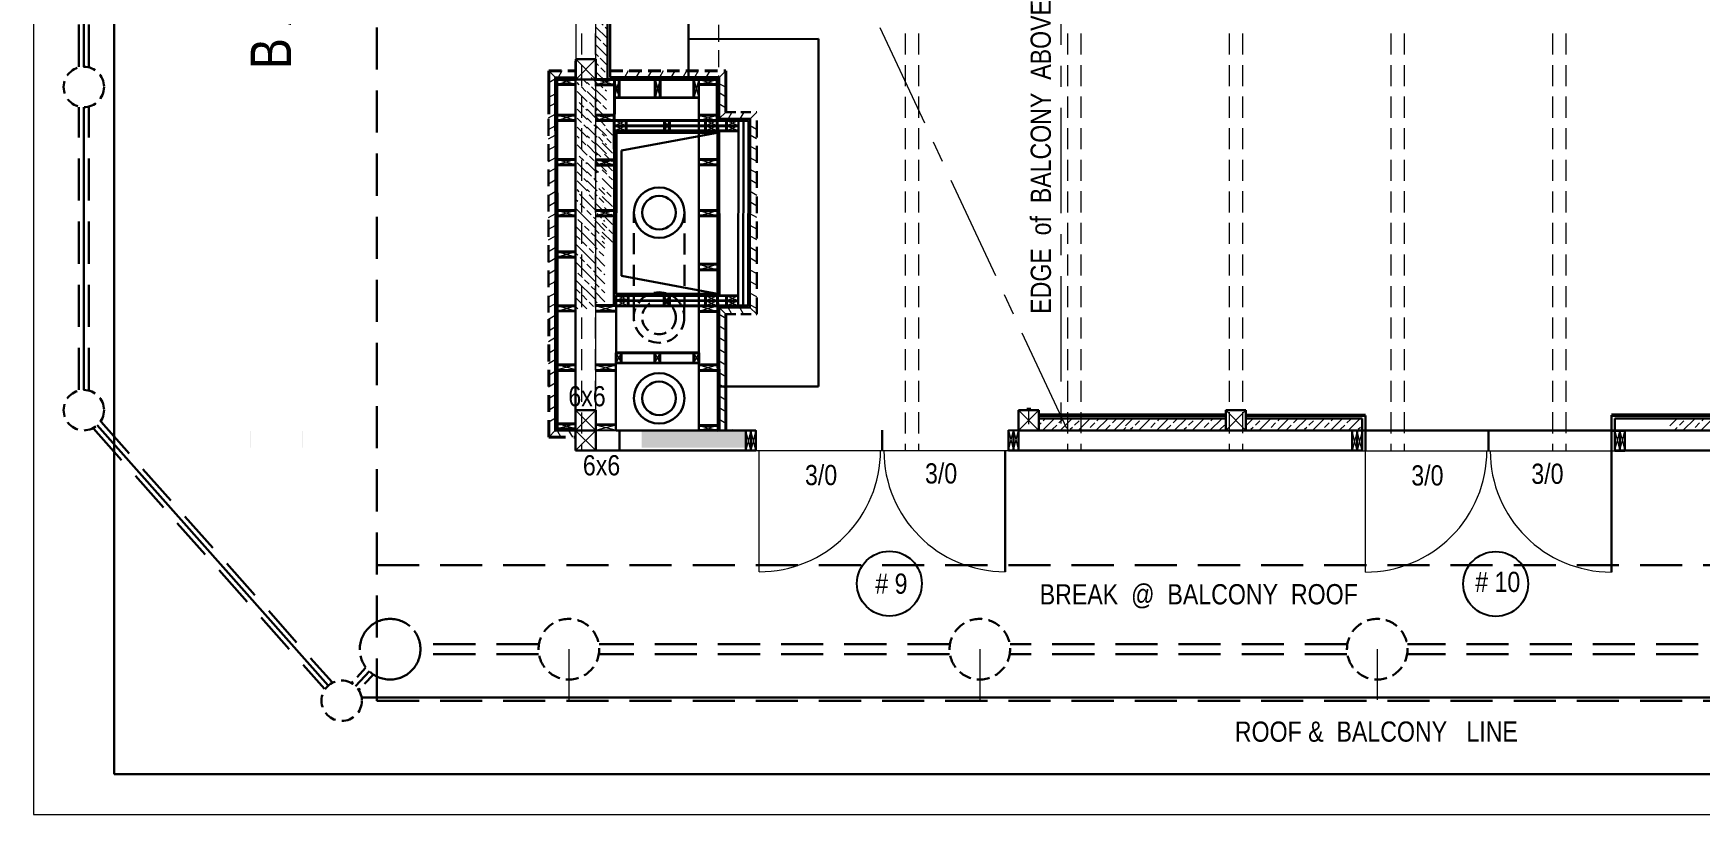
# Model space of a CAD drawing. Header units: inches. Extents: x 0 to 15350, y -6 to 2753.
# Drawn here: x 7122.6 to 7617.6, y 1245.8 to 1477.8 of the extents above; entities that cross this region are included whole.
import ezdxf

# ---------------------------------------------------------------- set-up
doc = ezdxf.new("R2010")
doc.units = ezdxf.units.IN
doc.header["$MEASUREMENT"] = 0
doc.linetypes.add('CENTER', pattern=[2, 1.25, -0.25, 0.25, -0.25])
doc.linetypes.add('HIDDEN', pattern=[0.375, 0.25, -0.125])
for name, color, linetype, lineweight in [('DOORS', 7, 'Continuous', 60), ('EXISTING CEILING BEAMS', 255, 'HIDDEN', 20), ('FLOOR BEAMS', 18, 'Continuous', 30), ('MASONRY', 14, 'Continuous', 30), ('NEW FRAMING', 6, 'Continuous', 30), ('NEW FRAMMING', 6, 'Continuous', 30), ('ROOF', 7, 'HIDDEN', 30), ('STAIRS', 7, 'Continuous', 20), ('WALL FRAMING', 9, 'CENTER', 30), ('WALLS', 7, 'Continuous', 30)]:
    doc.layers.add(name, color=color, linetype=linetype, lineweight=lineweight)
for name, color, linetype in [('TEXT', 7, 'Continuous'), ('TEXT80', 9, 'Continuous'), ('TITLE BLOCK', 7, 'Continuous')]:
    doc.layers.add(name, color=color, linetype=linetype)
doc.styles.add('ARCHENT', font='technical.ttf', dxfattribs={"height": 6})

msp = doc.modelspace()

# ---------------------------------------------------------------- hatches: boundary and pattern name
at = {"layer": 'NEW FRAMING', "linetype": 'Continuous', "lineweight": 9, "ltscale": 25}
h = msp.add_hatch(dxfattribs=at)
h.set_pattern_fill('ANSI33', color=256, scale=15, angle=90, style=0)
h.set_pattern_definition([(135, (8555.89, -3467.057), (-2.6516504, -2.6516504), []), (135, (8555.89, -3464.4054), (-2.6516504, -2.6516504), [1.875, -0.9375])])
h.paths.add_polyline_path([(7289.73, 1470.96), (7292.73, 1470.96), (7292.73, 1504.96), (7289.73, 1504.96)])
h = msp.add_hatch(dxfattribs=at)
h.set_pattern_fill('ANSI33', color=256, scale=15, angle=90, style=0)
h.set_pattern_definition([(135, (8555.8656, -3501.5705), (-2.6516504, -2.6516504), []), (135, (8555.8656, -3498.919), (-2.6516504, -2.6516504), [1.875, -0.9375])])
h.paths.add_polyline_path([(7289.71, 1436.45), (7292.71, 1436.45), (7292.71, 1470.45), (7289.71, 1470.45)])
h = msp.add_hatch(dxfattribs=at)
h.set_pattern_fill('ANSI33', color=256, scale=15, angle=90, style=0)
h.set_pattern_definition([(135, (8550.1603, -3507.2784), (-2.6516504, -2.6516504), []), (135, (8550.1603, -3504.6267), (-2.6516504, -2.6516504), [1.875, -0.9375])])
h.paths.add_polyline_path([(7284, 1430.74), (7287, 1430.74), (7287, 1464.74), (7284, 1464.74)])
h = msp.add_hatch(dxfattribs=at)
h.set_pattern_fill('ANSI33', color=256, scale=15, angle=90, style=0)
h.set_pattern_definition([(135, (8553.1603, -3507.2784), (-2.6516504, -2.6516504), []), (135, (8553.1603, -3504.6267), (-2.6516504, -2.6516504), [1.875, -0.9375])])
h.paths.add_polyline_path([(7287, 1430.74), (7290, 1430.74), (7290, 1464.74), (7287, 1464.74)])
h = msp.add_hatch(dxfattribs=at)
h.set_pattern_fill('ANSI33', color=256, scale=15, angle=90, style=0)
h.set_pattern_definition([(135, (8557.6513, -3522.5793), (-2.6516504, -2.6516504), []), (135, (8557.6513, -3519.9276), (-2.6516504, -2.6516504), [1.875, -0.9375])])
h.paths.add_polyline_path([(7291.49, 1415.44), (7294.49, 1415.44), (7294.49, 1449.44), (7291.49, 1449.44)])
h = msp.add_hatch(dxfattribs=at)
h.set_pattern_fill('ANSI33', color=256, scale=15, angle=90, style=0)
h.set_pattern_definition([(135, (8555.451, -3540.247), (-2.6516504, -2.6516504), []), (135, (8555.451, -3537.5954), (-2.6516504, -2.6516504), [1.875, -0.9375])])
h.paths.add_polyline_path([(7289.29, 1397.77), (7292.29, 1397.77), (7292.29, 1431.77), (7289.29, 1431.77)])
h = msp.add_hatch(dxfattribs=at)
h.set_pattern_fill('ANSI33', color=256, scale=15, angle=90, style=0)
h.set_pattern_definition([(135, (8549.7513, -3541.9985), (-2.6516504, -2.6516504), []), (135, (8549.7513, -3539.347), (-2.6516504, -2.6516504), [1.875, -0.9375])])
h.paths.add_polyline_path([(7286.59, 1396.02), (7289.59, 1396.02), (7289.59, 1430.02), (7286.59, 1430.02)])
h.paths.add_polyline_path([(7283.59, 1396.02), (7286.59, 1396.02), (7286.59, 1430.02), (7283.59, 1430.02)])
h = msp.add_hatch(dxfattribs=at)
h.set_pattern_fill('ANSI33', color=256, scale=15, angle=180, style=0)
h.set_pattern_definition([(225, (12384.9994, 2626.283), (2.6516504, -2.6516504), []), (225, (12382.3477, 2626.283), (2.6516504, -2.6516504), [1.875, -0.9375])])
h.paths.add_polyline_path([(7421.1, 1363.13), (7421.1, 1360.13), (7446.98, 1360.13), (7446.98, 1363.13)])
h = msp.add_hatch(dxfattribs=at)
h.set_pattern_fill('ANSI33', color=256, scale=15, angle=180, style=0)
h.set_pattern_definition([(225, (12418.8613, 2626.283), (2.6516504, -2.6516504), []), (225, (12416.2096, 2626.283), (2.6516504, -2.6516504), [1.875, -0.9375])])
h.paths.add_polyline_path([(7476.59, 1360.13), (7476.59, 1363.13), (7446.84, 1363.13), (7446.84, 1360.13)])
h = msp.add_hatch(dxfattribs=at)
h.set_pattern_fill('ANSI33', color=256, scale=15, angle=180, style=0)
h.set_pattern_definition([(225, (12454.591, 2626.283), (2.6516504, -2.6516504), []), (225, (12451.9395, 2626.283), (2.6516504, -2.6516504), [1.875, -0.9375])])
h.paths.add_polyline_path([(7516.57, 1360.13), (7516.57, 1363.13), (7482.57, 1363.13), (7482.57, 1360.13)])
h = msp.add_hatch(dxfattribs=at)
h.set_pattern_fill('ANSI33', color=256, scale=15, angle=180, style=0)
h.set_pattern_definition([(225, (12580.498, 2626.2776), (2.6516504, -2.6516504), []), (225, (12577.8464, 2626.2776), (2.6516504, -2.6516504), [1.875, -0.9375])])
h.paths.add_polyline_path([(7642.48, 1360.12), (7642.48, 1363.12), (7608.48, 1363.12), (7608.48, 1360.12)])
at = {"layer": 'WALLS', "linetype": 'Continuous', "lineweight": 20, "ltscale": 20}
h = msp.add_hatch(dxfattribs=at)
h.set_pattern_fill('ZIGZAG', color=6, scale=10, style=0)
h.set_pattern_definition([(360, (7029.5256, 589.8547), (1.25, 1.25), [1.25, -1.25]), (90, (7030.7756, 589.8547), (-1.25, 1.25), [1.25, -1.25])])
h.paths.add_polyline_path([(7303.19, 1359.75), (7303.19, 1354.75), (7323.21, 1354.75), (7323.21, 1359.75)])
h.paths.add_polyline_path([(7187.16, 1359.76), (7187.16, 1354.76), (7187.21, 1354.76), (7187.21, 1359.76)])
h = msp.add_hatch(dxfattribs=at)
h.set_pattern_fill('ZIGZAG', color=6, scale=10, style=0)
h.set_pattern_definition([(360, (7044.7235, 589.8392), (1.25, 1.25), [1.25, -1.25]), (90, (7045.9735, 589.8392), (-1.25, 1.25), [1.25, -1.25])])
h.paths.add_polyline_path([(7202.36, 1359.75), (7202.36, 1354.75), (7202.41, 1354.75), (7202.41, 1359.75)])
h.paths.add_polyline_path([(7334.17, 1354.73), (7334.17, 1359.74), (7322.51, 1359.74), (7322.51, 1354.73)])

# ---------------------------------------------------------------- linework, layer by layer
at = {"layer": 'DOORS', "color": 6, "lineweight": 9, "ltscale": 15}
for p, q in [((7338.1, 1317.93), (7338.1, 1353.93)), ((7518.11, 1317.82), (7518.11, 1353.82))]:
    msp.add_line(p, q, dxfattribs=at)
at = {"layer": 'DOORS', "color": 6, "linetype": 'Continuous', "lineweight": 9, "ltscale": 25}
for centre, start, end in [((7338.1, 1353.93), 270, 0.0001), ((7411.1, 1353.93), 180.0001, 270), ((7518.11, 1353.82), 270, 0.0001), ((7591.11, 1353.82), 180.0001, 270)]:
    msp.add_arc(centre, 36, start, end, dxfattribs=at)
at = {"layer": 'EXISTING CEILING BEAMS', "linetype": 'HIDDEN', "ltscale": 25}
for p, q in [((7285.38, 1505.89), (7285.38, 1353.9)), ((7289.37, 1505.9), (7289.38, 1353.9)), ((7381.38, 1505.89), (7381.38, 1353.9)), ((7385.37, 1505.9), (7385.38, 1353.9)), ((7429.59, 1505.9), (7429.59, 1353.91)), ((7433.59, 1505.91), (7433.59, 1353.91)), ((7477.59, 1505.9), (7477.59, 1353.91)), ((7481.59, 1505.91), (7481.59, 1353.91)), ((7525.59, 1505.9), (7525.59, 1353.91)), ((7529.59, 1505.91), (7529.59, 1353.91)), ((7573.59, 1505.9), (7573.59, 1353.91)), ((7577.59, 1505.91), (7577.59, 1353.91))]:
    msp.add_line(p, q, dxfattribs=at)
at = {"layer": 'EXISTING CEILING BEAMS', "color": 6, "linetype": 'Continuous', "lineweight": 9, "ltscale": 25}
for p, q in [((7335.6, 1359.93), (7334.1, 1353.93)), ((7335.6, 1353.93), (7334.1, 1359.93)), ((7337.1, 1359.93), (7335.6, 1353.93)), ((7337.1, 1353.93), (7335.6, 1359.93)), ((7412.1, 1359.92), (7413.6, 1353.92)), ((7412.1, 1353.92), (7413.6, 1359.92)), ((7413.6, 1359.92), (7415.1, 1353.92)), ((7413.6, 1353.92), (7415.1, 1359.92)), ((7515.61, 1359.82), (7514.11, 1353.82)), ((7515.61, 1353.82), (7514.11, 1359.82)), ((7517.11, 1359.82), (7515.61, 1353.82)), ((7517.11, 1353.82), (7515.61, 1359.82)), ((7592.11, 1359.82), (7593.61, 1353.82)), ((7592.11, 1353.82), (7593.61, 1359.82)), ((7593.61, 1359.82), (7595.11, 1353.82)), ((7593.61, 1353.82), (7595.11, 1359.82))]:
    msp.add_line(p, q, dxfattribs=at)
at = {"layer": 'FLOOR BEAMS', "color": 7, "linetype": 'HIDDEN', "lineweight": 20, "ltscale": 20}
msp.add_line((7326.12, 1362.82), (7326.12, 1509.38), dxfattribs=at)
at = {"layer": 'MASONRY', "color": 1, "linetype": 'Continuous', "lineweight": 30, "ltscale": 20}
for p, q in [((7317.08, 1488.12), (7317.08, 1464.12)), ((7355.7, 1476.17), (7355.72, 1372.95))]:
    msp.add_line(p, q, dxfattribs=at)
at = {"layer": 'MASONRY', "color": 1, "linetype": 'Continuous', "lineweight": 30, "ltscale": 15}
for p, q in [((7355.7, 1476.17), (7317.08, 1476.12)), ((7355.72, 1372.95), (7325.74, 1372.95))]:
    msp.add_line(p, q, dxfattribs=at)
at = {"layer": 'MASONRY', "color": 6, "linetype": 'HIDDEN', "lineweight": 40, "ltscale": 15}
for p, q in [((7275.6, 1466.66), (7283.59, 1466.67)), ((7293.84, 1466.66), (7328.17, 1466.67))]:
    msp.add_line(p, q, dxfattribs=at)
at = {"layer": 'MASONRY', "color": 6, "linetype": 'Continuous', "lineweight": 40, "ltscale": 15}
for p, q in [((7275.62, 1466.66), (7275.62, 1453.87)), ((7328.17, 1466.7), (7328.14, 1454.4)), ((7275.61, 1460.42), (7275.62, 1453.87)), ((7278.11, 1360.41), (7278.13, 1396.91)), ((7328.16, 1360.05), (7328.16, 1394.41))]:
    msp.add_line(p, q, dxfattribs=at)
at = {"layer": 'MASONRY', "color": 6, "linetype": 'Continuous', "lineweight": 9, "ltscale": 20}
for p, q in [((7275.63, 1466.7), (7277.63, 1464.7)), ((7275.63, 1466.7), (7277.63, 1464.7)), ((7279.52, 1466.71), (7278.36, 1464.71)), ((7299.2, 1466.7), (7298.05, 1464.7)), ((7302.66, 1466.7), (7301.51, 1464.7)), ((7306.13, 1466.7), (7304.97, 1464.7)), ((7309.59, 1466.7), (7308.44, 1464.7)), ((7313.06, 1466.7), (7311.9, 1464.7)), ((7316.52, 1466.7), (7315.37, 1464.7)), ((7319.99, 1466.7), (7318.83, 1464.7)), ((7323.45, 1466.7), (7322.29, 1464.7)), ((7328.17, 1466.7), (7326.16, 1464.7)), ((7275.64, 1463.28), (7277.64, 1464.43)), ((7328.09, 1461.82), (7326.09, 1462.98)), ((7275.57, 1458.8), (7277.49, 1459.91)), ((7275.57, 1456), (7277.5, 1457.11)), ((7328.11, 1455.74), (7326.11, 1456.89)), ((7328.09, 1459.02), (7326.16, 1460.14)), ((7275.53, 1452.71), (7277.53, 1453.86)), ((7275.57, 1449.28), (7277.49, 1450.4)), ((7328.14, 1454.4), (7326.14, 1452.4)), ((7330.01, 1454.4), (7328.86, 1452.4)), ((7333.48, 1454.4), (7332.32, 1452.4)), ((7337.37, 1454.4), (7335.41, 1452.4)), ((7337.33, 1449.28), (7335.41, 1450.4)), ((7275.57, 1446.49), (7277.5, 1447.6)), ((7337.33, 1446.49), (7335.4, 1447.6)), ((7275.53, 1443.19), (7277.53, 1444.35)), ((7275.53, 1439.73), (7277.53, 1440.88)), ((7275.55, 1443.2), (7277.55, 1444.36)), ((7337.35, 1443.2), (7335.35, 1444.36)), ((7337.37, 1439.73), (7335.37, 1440.88)), ((7275.52, 1436.6), (7277.62, 1437.81)), ((7337.37, 1436.26), (7335.37, 1437.42)), ((7275.54, 1433.14), (7277.54, 1434.3)), ((7275.54, 1429.68), (7277.54, 1430.83)), ((7337.36, 1433.14), (7335.36, 1434.3)), ((7337.36, 1429.68), (7335.36, 1430.83)), ((7275.53, 1426.55), (7277.62, 1427.76)), ((7337.38, 1426.55), (7335.28, 1427.75)), ((7275.54, 1423.09), (7277.54, 1424.25)), ((7275.54, 1419.63), (7277.54, 1420.78)), ((7337.36, 1423.09), (7335.36, 1424.25)), ((7337.36, 1419.63), (7335.36, 1420.78)), ((7275.53, 1416.5), (7277.62, 1417.71)), ((7337.37, 1416.5), (7335.28, 1417.7)), ((7275.52, 1409.9), (7277.54, 1411.07)), ((7275.53, 1413.03), (7277.53, 1414.19)), ((7337.38, 1409.9), (7335.36, 1411.07)), ((7337.37, 1413.03), (7335.37, 1414.19)), ((7275.55, 1406.45), (7277.55, 1407.61)), ((7337.35, 1406.45), (7335.35, 1407.61)), ((7275.55, 1402.99), (7277.55, 1404.14)), ((7337.35, 1402.99), (7335.35, 1404.14)), ((7275.54, 1396.39), (7277.63, 1397.6)), ((7275.55, 1399.53), (7277.55, 1400.68)), ((7328.16, 1394.41), (7326.16, 1396.41)), ((7330, 1394.4), (7328.85, 1396.4)), ((7333.46, 1394.4), (7332.31, 1396.4)), ((7337.34, 1394.4), (7335.34, 1396.44)), ((7337.35, 1399.53), (7335.35, 1400.68)), ((7337.35, 1396.07), (7335.35, 1397.22)), ((7275.55, 1392.94), (7277.55, 1394.09)), ((7328.16, 1393.16), (7326.16, 1394.31)), ((7275.54, 1386.34), (7277.63, 1387.55)), ((7275.55, 1389.48), (7277.55, 1390.63)), ((7328.16, 1389.69), (7326.16, 1390.85)), ((7328.16, 1386.23), (7326.16, 1387.38)), ((7275.54, 1382.88), (7277.54, 1384.03)), ((7328.16, 1382.76), (7326.16, 1383.92)), ((7275.53, 1379.75), (7277.56, 1380.92)), ((7275.56, 1376.3), (7277.56, 1377.46)), ((7328.16, 1379.31), (7326.16, 1380.46)), ((7328.16, 1375.84), (7326.16, 1377)), ((7275.56, 1372.84), (7277.56, 1373.99)), ((7328.16, 1372.38), (7326.16, 1373.53)), ((7275.55, 1365.9), (7277.55, 1367.06)), ((7275.56, 1369.37), (7277.56, 1370.53)), ((7328.16, 1368.91), (7326.16, 1370.07)), ((7328.16, 1365.45), (7326.16, 1366.6)), ((7275.59, 1362.46), (7277.59, 1363.62)), ((7328.16, 1361.99), (7326.16, 1363.14)), ((7275.63, 1357.88), (7277.5, 1359.91)), ((7278.06, 1359.9), (7279.21, 1357.9)), ((7281.52, 1359.9), (7282.67, 1357.9))]:
    msp.add_line(p, q, dxfattribs=at)
at = {"layer": 'MASONRY', "color": 6, "linetype": 'HIDDEN', "lineweight": 30, "ltscale": 20}
for p, q in [((7275.56, 1394.9), (7275.53, 1453.9)), ((7337.34, 1394.4), (7337.37, 1454.4))]:
    msp.add_line(p, q, dxfattribs=at)
at = {"layer": 'MASONRY', "color": 6, "linetype": 'HIDDEN', "lineweight": 30, "ltscale": 12}
for p, q in [((7328.14, 1454.4), (7337.37, 1454.4)), ((7328.16, 1394.41), (7337.34, 1394.4))]:
    msp.add_line(p, q, dxfattribs=at)
at = {"layer": 'MASONRY', "color": 6, "linetype": 'HIDDEN', "lineweight": 40, "ltscale": 20}
for p, q in [((7275.62, 1357.91), (7275.59, 1394.84)), ((7275.6, 1357.91), (7283.59, 1357.91))]:
    msp.add_line(p, q, dxfattribs=at)
at = {"layer": 'NEW FRAMING', "ltscale": 15}
for p, q in [((7293.09, 1505.27), (7293.06, 1464.13)), ((7278.19, 1396.9), (7278.15, 1464.12)), ((7295.63, 1399.94), (7295.57, 1359.96)), ((7476.59, 1363.41), (7421.1, 1363.41)), ((7517.11, 1363.41), (7482.59, 1363.41)), ((7518.11, 1353.8), (7518.11, 1364.36)), ((7591.11, 1353.82), (7591.11, 1364.44)), ((7645.59, 1363.41), (7592.11, 1363.4)), ((7337.1, 1359.91), (7295.59, 1359.91)), ((7411.1, 1353.93), (7411.1, 1317.93)), ((7591.11, 1353.82), (7591.11, 1317.82))]:
    msp.add_line(p, q, dxfattribs=at)
at = {"layer": 'NEW FRAMING', "color": 7, "ltscale": 15}
for p, q in [((7293.88, 1505.27), (7293.86, 1464.7)), ((7335.34, 1396.44), (7335.41, 1452.4)), ((7295.7, 1448.4), (7295.63, 1400.44))]:
    msp.add_line(p, q, dxfattribs=at)
at = {"layer": 'NEW FRAMING', "color": 7, "linetype": 'Continuous', "lineweight": 40, "ltscale": 25}
for p, q in [((7277.63, 1464.7), (7277.61, 1448.9)), ((7326.14, 1464.7), (7326.15, 1452.4))]:
    msp.add_line(p, q, dxfattribs=at)
at = {"layer": 'NEW FRAMING', "linetype": 'Continuous', "lineweight": 40, "ltscale": 15}
for p, q in [((7278.14, 1464.12), (7283.61, 1464.13)), ((7278.15, 1462.59), (7283.6, 1462.59)), ((7289.59, 1462.49), (7295.08, 1462.49)), ((7325.65, 1464.1), (7289.6, 1464.13)), ((7295.09, 1464.09), (7295.07, 1443.39)), ((7296.56, 1464.18), (7296.56, 1458.67)), ((7307.2, 1464.2), (7307.21, 1458.64)), ((7308.7, 1464.2), (7308.7, 1458.64)), ((7318.7, 1464.18), (7318.7, 1458.68)), ((7325.65, 1462.59), (7320.2, 1462.59)), ((7325.65, 1464.12), (7325.64, 1448.9)), ((7320.18, 1458.67), (7295.1, 1458.73)), ((7278.12, 1453.55), (7283.59, 1453.55)), ((7278.12, 1451.9), (7283.6, 1451.91)), ((7289.6, 1453.55), (7295.06, 1453.55)), ((7289.6, 1451.9), (7295.08, 1451.91)), ((7334.91, 1451.9), (7295.08, 1451.91)), ((7295.11, 1450.4), (7298.61, 1450.4)), ((7298.61, 1451.9), (7298.61, 1448.9)), ((7309.93, 1451.91), (7309.93, 1448.9)), ((7311.43, 1451.91), (7311.43, 1448.9)), ((7325.64, 1451.9), (7320.15, 1451.91)), ((7325.64, 1453.55), (7320.17, 1453.55)), ((7322.15, 1451.89), (7322.15, 1450.4)), ((7322.15, 1450.39), (7322.15, 1448.9)), ((7328.4, 1451.89), (7328.4, 1450.4)), ((7328.4, 1450.39), (7328.4, 1448.9)), ((7278.01, 1438.74), (7283.5, 1438.75)), ((7278.03, 1440.34), (7283.5, 1440.35)), ((7289.6, 1438.69), (7295.08, 1438.7)), ((7289.61, 1440.29), (7295.08, 1440.3)), ((7325.73, 1440.34), (7320.26, 1440.34)), ((7325.75, 1438.74), (7320.26, 1438.74)), ((7278.09, 1425.24), (7283.57, 1425.25)), ((7278.09, 1423.59), (7283.58, 1423.6)), ((7289.57, 1425.24), (7295.04, 1425.24)), ((7289.57, 1423.59), (7295.06, 1423.6)), ((7325.66, 1423.59), (7320.17, 1423.6)), ((7325.66, 1425.24), (7320.19, 1425.24)), ((7278.12, 1412.97), (7283.59, 1412.97)), ((7278.12, 1411.32), (7283.61, 1411.33)), ((7325.65, 1407.64), (7320.15, 1407.64)), ((7325.65, 1409.29), (7320.17, 1409.29)), ((7278.13, 1396.91), (7283.61, 1396.91)), ((7295.62, 1396.96), (7289.61, 1396.97)), ((7331.84, 1398.41), (7295.69, 1398.44)), ((7334.84, 1396.9), (7295.69, 1396.94)), ((7295.7, 1398.44), (7299.2, 1398.44)), ((7299.2, 1396.94), (7299.2, 1399.94)), ((7309.92, 1396.91), (7309.92, 1399.93)), ((7311.42, 1396.91), (7311.42, 1399.92)), ((7325.63, 1396.91), (7320.14, 1396.91)), ((7322.14, 1398.42), (7322.14, 1399.91)), ((7322.14, 1396.92), (7322.14, 1398.41)), ((7325.68, 1398.42), (7325.69, 1399.91)), ((7325.68, 1396.92), (7325.68, 1398.41)), ((7328.34, 1398.4), (7331.84, 1398.4)), ((7328.35, 1398.41), (7328.36, 1399.91)), ((7328.35, 1396.91), (7328.35, 1398.4)), ((7278.11, 1395.36), (7283.58, 1395.37)), ((7295.62, 1395.31), (7289.59, 1395.32)), ((7325.63, 1395.26), (7320.16, 1395.26)), ((7295.6, 1382.96), (7295.6, 1379.95)), ((7320.17, 1382.92), (7295.69, 1382.94)), ((7297.1, 1382.96), (7297.1, 1379.95)), ((7307.13, 1382.94), (7307.13, 1379.93)), ((7308.63, 1382.94), (7308.63, 1379.93)), ((7318.67, 1382.94), (7318.67, 1379.93)), ((7320.17, 1382.94), (7320.17, 1379.93)), ((7283.59, 1377.72), (7278.12, 1377.72)), ((7283.59, 1379.37), (7278.16, 1379.37)), ((7295.6, 1377.71), (7289.58, 1377.72)), ((7295.63, 1379.36), (7289.61, 1379.37)), ((7320.16, 1379.9), (7295.67, 1379.93)), ((7325.62, 1379.36), (7320.16, 1379.37)), ((7325.58, 1377.71), (7320.16, 1377.72)), ((7278.18, 1361.89), (7283.6, 1361.89)), ((7295.61, 1361.6), (7289.6, 1361.61)), ((7325.78, 1361.39), (7320.16, 1361.39)), ((7278.11, 1360.41), (7283.67, 1360.42)), ((7325.57, 1359.91), (7320.08, 1359.92))]:
    msp.add_line(p, q, dxfattribs=at)
at = {"layer": 'NEW FRAMING', "color": 7, "linetype": 'Continuous', "lineweight": 40, "ltscale": 15}
for p, q in [((7326.16, 1464.7), (7293.86, 1464.7)), ((7326.24, 1448.4), (7295.09, 1448.4)), ((7325.74, 1448.85), (7295.11, 1448.9)), ((7326.2, 1400.4), (7295.63, 1400.44)), ((7277.5, 1359.91), (7283.59, 1359.92))]:
    msp.add_line(p, q, dxfattribs=at)
at = {"layer": 'NEW FRAMING', "color": 6, "linetype": 'Continuous', "lineweight": 40, "ltscale": 15}
for p, q in [((7331.91, 1450.4), (7295.7, 1450.4)), ((7328.89, 1450.4), (7331.91, 1450.4)), ((7331.91, 1448.9), (7295.7, 1448.9)), ((7331.84, 1399.9), (7295.7, 1399.94))]:
    msp.add_line(p, q, dxfattribs=at)
at = {"layer": 'NEW FRAMING', "color": 6, "ltscale": 15}
for p, q in [((7331.84, 1396.9), (7331.91, 1451.9)), ((7333.34, 1396.9), (7333.41, 1451.9)), ((7334.84, 1396.9), (7334.91, 1451.9)), ((7517.11, 1363.41), (7517.11, 1353.8)), ((7592.11, 1363.4), (7592.11, 1353.82)), ((7334.1, 1359.93), (7334.1, 1353.93)), ((7335.6, 1359.93), (7335.6, 1353.93)), ((7337.1, 1359.91), (7337.1, 1353.91)), ((7412.1, 1359.92), (7412.1, 1353.92)), ((7413.6, 1359.92), (7413.6, 1353.92)), ((7415.1, 1359.92), (7415.1, 1353.92)), ((7514.11, 1359.82), (7514.11, 1353.82)), ((7515.61, 1359.82), (7515.61, 1353.82)), ((7593.61, 1359.82), (7593.61, 1353.82)), ((7595.11, 1359.82), (7595.11, 1353.82))]:
    msp.add_line(p, q, dxfattribs=at)
at = {"layer": 'NEW FRAMING', "color": 6, "linetype": 'Continuous', "lineweight": 40, "ltscale": 25}
msp.add_line((7295.11, 1448.9), (7295.05, 1396.96), dxfattribs=at)
at = {"layer": 'NEW FRAMING', "color": 7, "lineweight": 50, "ltscale": 15}
for p, q in [((7476.59, 1364.41), (7421.1, 1364.41)), ((7518.11, 1364.35), (7482.59, 1364.41)), ((7645.59, 1364.41), (7591.11, 1364.45))]:
    msp.add_line(p, q, dxfattribs=at)
at = {"layer": 'NEW FRAMMING', "color": 6, "linetype": 'Continuous', "ltscale": 25}
for p, q in [((7283.59, 1359.92), (7283.59, 1469.58)), ((7320.16, 1359.92), (7320.18, 1464.1))]:
    msp.add_line(p, q, dxfattribs=at)
at = {"layer": 'NEW FRAMMING', "linetype": 'Continuous', "lineweight": 9, "ltscale": 25}
for p, q in [((7283.59, 1464.14), (7278.15, 1462.59)), ((7283.6, 1462.59), (7278.15, 1464.12)), ((7295.08, 1462.49), (7289.59, 1464.14)), ((7295.08, 1464.09), (7289.59, 1462.49)), ((7320.2, 1462.59), (7325.65, 1464.12)), ((7320.21, 1464.14), (7325.65, 1462.59)), ((7283.6, 1451.91), (7278.12, 1453.55)), ((7283.6, 1453.51), (7278.12, 1451.9)), ((7295.08, 1451.91), (7289.6, 1453.55)), ((7295.08, 1453.51), (7289.6, 1451.9)), ((7320.15, 1451.91), (7325.64, 1453.55)), ((7320.15, 1453.51), (7325.64, 1451.9)), ((7283.5, 1438.75), (7278.01, 1440.39)), ((7283.5, 1440.35), (7278.01, 1438.74)), ((7295.08, 1438.7), (7289.6, 1440.34)), ((7295.08, 1440.3), (7289.6, 1438.69)), ((7320.26, 1438.74), (7325.75, 1440.39)), ((7320.26, 1440.34), (7325.75, 1438.74)), ((7283.58, 1423.6), (7278.09, 1425.24)), ((7283.58, 1425.2), (7278.09, 1423.59)), ((7295.06, 1423.6), (7289.57, 1425.24)), ((7295.06, 1425.2), (7289.57, 1423.59)), ((7320.17, 1423.6), (7325.66, 1425.24)), ((7320.17, 1425.2), (7325.66, 1423.59)), ((7283.61, 1411.33), (7278.12, 1412.97)), ((7283.61, 1412.93), (7278.12, 1411.32)), ((7320.15, 1407.64), (7325.65, 1409.29)), ((7320.16, 1409.24), (7325.65, 1407.64)), ((7283.61, 1396.91), (7278.13, 1395.26)), ((7283.61, 1395.31), (7278.13, 1396.91)), ((7289.59, 1395.32), (7295.62, 1396.96)), ((7289.59, 1396.92), (7295.62, 1395.31)), ((7320.14, 1396.91), (7325.63, 1395.26)), ((7320.14, 1395.31), (7325.63, 1396.91)), ((7283.61, 1379.37), (7278.11, 1377.89)), ((7283.61, 1377.89), (7278.18, 1379.37)), ((7289.58, 1377.72), (7295.6, 1379.36)), ((7289.58, 1379.32), (7295.6, 1377.71)), ((7320.16, 1379.37), (7325.58, 1377.71)), ((7320.16, 1377.72), (7325.58, 1379.36)), ((7283.61, 1361.89), (7278.11, 1360.41)), ((7283.61, 1360.41), (7278.18, 1361.89)), ((7289.59, 1359.96), (7295.61, 1361.6)), ((7289.59, 1361.56), (7295.61, 1359.96)), ((7320.15, 1359.91), (7325.58, 1361.39)), ((7320.15, 1361.39), (7325.78, 1359.91))]:
    msp.add_line(p, q, dxfattribs=at)
at = {"layer": 'NEW FRAMMING', "color": 6, "linetype": 'HIDDEN', "ltscale": 25}
for p, q in [((7300.85, 1393.45), (7300.87, 1424.58)), ((7315.86, 1393.43), (7315.87, 1424.58))]:
    msp.add_line(p, q, dxfattribs=at)
at = {"layer": 'ROOF', "color": 7, "linetype": 'HIDDEN', "ltscale": 50}
for p, q in [((7224.59, 1279.61), (7224.59, 1740.91)), ((7136.09, 1371.91), (7136.09, 1455.91)), ((7139.09, 1371.91), (7139.09, 1455.91)), ((7142.7, 1362.42), (7211.27, 1285.09)), ((7140.45, 1360.43), (7209.02, 1283.1)), ((7224.59, 1279.61), (7787.59, 1279.61))]:
    msp.add_line(p, q, dxfattribs=at)
at = {"layer": 'ROOF', "linetype": 'HIDDEN', "ltscale": 50}
for p, q in [((7136.09, 1467.91), (7136.09, 1552.91)), ((7139.09, 1467.91), (7139.09, 1552.91)), ((7224.59, 1319.91), (7787.59, 1319.91)), ((7272.59, 1296.41), (7237.51, 1296.41)), ((7272.59, 1293.41), (7237.51, 1293.41)), ((7394.59, 1296.41), (7290.59, 1296.41)), ((7394.59, 1293.41), (7290.59, 1293.41)), ((7512.59, 1296.41), (7412.59, 1296.41)), ((7512.59, 1293.41), (7412.59, 1293.41)), ((7635.59, 1296.41), (7530.59, 1296.41)), ((7635.59, 1293.41), (7530.59, 1293.41))]:
    msp.add_line(p, q, dxfattribs=at)
at = {"layer": 'ROOF', "linetype": 'Continuous', "ltscale": 50}
for p, q in [((7137.59, 1467.91), (7137.59, 1552.91)), ((7220.04, 1280.61), (7757.59, 1280.61))]:
    msp.add_line(p, q, dxfattribs=at)
at = {"layer": 'ROOF', "color": 7, "linetype": 'Continuous', "ltscale": 50}
for p, q in [((7137.59, 1371.91), (7137.59, 1455.91)), ((7141.57, 1361.42), (7210.15, 1284.1))]:
    msp.add_line(p, q, dxfattribs=at)
at = {"layer": 'ROOF', "color": 7, "linetype": 'HIDDEN', "ltscale": 15}
for p, q in [((7221.25, 1289.38), (7217.14, 1285.01)), ((7223.44, 1287.32), (7219.33, 1282.95))]:
    msp.add_line(p, q, dxfattribs=at)
at = {"layer": 'ROOF', "color": 7, "linetype": 'Continuous', "ltscale": 150}
msp.add_line((7222.35, 1288.35), (7218.24, 1283.98), dxfattribs=at)
at = {"layer": 'ROOF', "ltscale": 15}
for centre, radius in [((7137.59, 1461.91), 6), ((7137.59, 1365.91), 6), ((7228.51, 1294.91), 9), ((7281.59, 1294.91), 9), ((7403.59, 1294.91), 9), ((7521.59, 1294.91), 9), ((7214.13, 1279.61), 6)]:
    msp.add_circle(centre, radius, dxfattribs=at)
at = {"layer": 'STAIRS', "color": 7, "linetype": 'CENTER', "lineweight": 9, "ltscale": 25}
msp.add_line((7289.59, 1660.91), (7429.59, 1359.91), dxfattribs=at)
at = {"layer": 'STAIRS', "linetype": 'CENTER', "lineweight": 9, "ltscale": 25}
msp.add_line((7427.59, 1505.67), (7427.59, 1359.91), dxfattribs=at)
at = {"layer": 'TEXT', "color": 6, "linetype": 'Continuous', "lineweight": 30, "ltscale": 15}
for centre, radius in [((7308.37, 1424.58), 7.5), ((7308.38, 1424.58), 5), ((7308.37, 1369.43), 7.5), ((7308.37, 1369.43), 5)]:
    msp.add_circle(centre, radius, dxfattribs=at)
at = {"layer": 'TEXT', "color": 6, "linetype": 'HIDDEN', "lineweight": 30, "ltscale": 15}
for radius in [7.5, 5]:
    msp.add_circle((7308.36, 1393.44), radius, dxfattribs=at)
at = {"layer": 'TEXT', "color": 7, "linetype": 'Continuous', "ltscale": 15}
for centre in [(7376.74, 1314.4), (7556.74, 1314.3)]:
    msp.add_circle(centre, 9.63, dxfattribs=at)
at = {"layer": 'TITLE BLOCK', "color": 7, "linetype": 'Continuous', "lineweight": 0, "ltscale": 0.5}
for p, q in [((7122.59, 1773.76), (7122.59, 1245.77)), ((7122.59, 1245.77), (7938.58, 1245.77))]:
    msp.add_line(p, q, dxfattribs=at)
at = {"layer": 'TITLE BLOCK', "color": 7, "linetype": 'Continuous', "lineweight": 30, "ltscale": 0.5}
for p, q in [((7146.59, 1761.76), (7146.59, 1257.77)), ((7146.59, 1257.77), (7926.58, 1257.77))]:
    msp.add_line(p, q, dxfattribs=at)
at = {"layer": 'WALL FRAMING', "color": 7, "ltscale": 15}
for p, q in [((7283.61, 1464.13), (7283.61, 1470.13)), ((7283.59, 1359.91), (7283.59, 1365.91)), ((7283.59, 1353.91), (7283.59, 1359.91)), ((7421.1, 1359.9), (7415.1, 1359.9)), ((7482.59, 1359.91), (7476.59, 1359.91))]:
    msp.add_line(p, q, dxfattribs=at)
at = {"layer": 'WALL FRAMING', "color": 6, "linetype": 'Continuous', "lineweight": 9, "ltscale": 25}
for p, q in [((7295.06, 1464.16), (7296.56, 1458.6)), ((7296.56, 1464.16), (7295.07, 1458.6)), ((7307.2, 1464.2), (7308.7, 1458.64)), ((7308.7, 1464.2), (7307.21, 1458.64)), ((7318.7, 1464.18), (7320.18, 1458.67)), ((7320.19, 1464.17), (7318.71, 1458.68)), ((7298.61, 1450.4), (7295.1, 1451.9)), ((7298.61, 1451.9), (7295.1, 1450.4)), ((7298.61, 1448.9), (7295.11, 1450.4)), ((7298.61, 1450.4), (7295.11, 1448.9)), ((7311.43, 1451.91), (7309.93, 1448.9)), ((7309.93, 1451.91), (7311.43, 1448.9)), ((7325.64, 1450.4), (7322.14, 1451.9)), ((7325.64, 1451.9), (7322.14, 1450.4)), ((7325.64, 1448.9), (7322.14, 1450.4)), ((7325.64, 1450.4), (7322.14, 1448.9)), ((7331.91, 1450.4), (7328.39, 1451.9)), ((7331.91, 1451.9), (7328.39, 1450.4)), ((7331.89, 1448.9), (7328.39, 1450.4)), ((7331.91, 1450.4), (7328.39, 1448.9)), ((7299.2, 1398.44), (7295.69, 1396.94)), ((7299.2, 1396.94), (7295.69, 1398.44)), ((7299.2, 1399.94), (7295.7, 1398.44)), ((7299.2, 1398.44), (7295.7, 1399.94)), ((7311.42, 1396.91), (7309.92, 1399.93)), ((7309.92, 1396.91), (7311.42, 1399.92)), ((7325.63, 1399.91), (7322.13, 1398.41)), ((7325.63, 1398.41), (7322.13, 1399.91)), ((7325.63, 1398.41), (7322.13, 1396.91)), ((7325.63, 1396.91), (7322.13, 1398.41)), ((7331.84, 1398.4), (7328.34, 1399.91)), ((7331.84, 1399.9), (7328.34, 1398.41)), ((7331.84, 1398.4), (7328.34, 1396.9)), ((7331.84, 1396.9), (7328.34, 1398.4)), ((7297.1, 1382.96), (7295.6, 1379.95)), ((7295.6, 1382.96), (7297.1, 1379.95)), ((7308.63, 1382.94), (7307.13, 1379.93)), ((7307.13, 1382.94), (7308.63, 1379.93)), ((7320.17, 1382.94), (7318.67, 1379.93)), ((7318.67, 1382.94), (7320.17, 1379.93))]:
    msp.add_line(p, q, dxfattribs=at)
at = {"layer": 'WALL FRAMING', "color": 9, "linetype": 'Continuous', "lineweight": 9, "ltscale": 150}
for p, q in [((7417.51, 1366.48), (7418.1, 1366.48)), ((7418.1, 1361.79), (7418.1, 1366.48)), ((7418.1, 1366.48), (7418.69, 1366.48))]:
    msp.add_line(p, q, dxfattribs=at)
at = {"layer": 'WALL FRAMING', "linetype": 'Continuous', "ltscale": 15}
msp.add_line((7330.09, 1359.93), (7289.59, 1359.91), dxfattribs=at)
at = {"layer": 'WALL FRAMING', "ltscale": 15}
for p, q in [((7296.59, 1353.91), (7296.59, 1359.91)), ((7374.6, 1353.93), (7374.6, 1359.93)), ((7554.61, 1353.82), (7554.61, 1359.82))]:
    msp.add_line(p, q, dxfattribs=at)
at = {"layer": 'WALL FRAMING', "color": 6, "linetype": 'Continuous', "lineweight": 30, "ltscale": 25}
for p, q in [((7415.1, 1359.91), (7412.1, 1359.92)), ((7595.11, 1359.81), (7591.11, 1359.82)), ((7415.1, 1353.92), (7412.1, 1353.92)), ((7595.11, 1353.82), (7592.11, 1353.82))]:
    msp.add_line(p, q, dxfattribs=at)
at = {"layer": 'WALL FRAMING', "color": 9, "ltscale": 15}
msp.add_line((7290.59, 1353.91), (7283.59, 1353.91), dxfattribs=at)
at = {"layer": 'WALL FRAMING', "color": 9, "lineweight": 9, "ltscale": 15}
for p, q in [((7281.59, 1294.91), (7281.59, 1279.91)), ((7403.59, 1294.91), (7403.59, 1279.91)), ((7521.59, 1294.91), (7521.59, 1279.91))]:
    msp.add_line(p, q, dxfattribs=at)
at = {"layer": 'WALL FRAMING', "color": 9, "ltscale": 15}
msp.add_circle((7228.51, 1294.91), 9, dxfattribs=at)
at = {"layer": 'WALLS', "color": 7, "lineweight": 20, "ltscale": 15}
msp.add_line((7283.59, 1501.32), (7283.63, 1470.14), dxfattribs=at)
at = {"layer": 'WALLS', "lineweight": 20, "ltscale": 15}
msp.add_line((7289.59, 1359.91), (7289.6, 1501.32), dxfattribs=at)
at = {"layer": 'WALLS', "ltscale": 15}
for p, q in [((7289.61, 1470.13), (7283.61, 1470.13)), ((7289.61, 1464.13), (7289.61, 1470.13)), ((7283.63, 1464.7), (7277.63, 1464.7)), ((7289.61, 1464.13), (7283.61, 1464.13)), ((7335.41, 1452.4), (7326.15, 1452.4)), ((7335.34, 1396.44), (7326.17, 1396.44)), ((7289.59, 1365.91), (7283.59, 1365.91)), ((7289.59, 1359.91), (7289.59, 1365.91)), ((7415.1, 1359.9), (7415.1, 1365.9)), ((7421.1, 1365.9), (7415.1, 1365.9)), ((7421.1, 1359.9), (7421.1, 1365.9)), ((7476.59, 1359.91), (7476.59, 1365.91)), ((7482.59, 1365.91), (7476.59, 1365.91)), ((7482.59, 1359.91), (7482.59, 1365.91)), ((7289.59, 1359.91), (7283.59, 1359.91)), ((7289.59, 1353.91), (7289.59, 1359.91)), ((7685.59, 1359.91), (7421.1, 1359.9)), ((7337.1, 1353.93), (7283.59, 1353.91)), ((7289.59, 1353.91), (7283.59, 1353.91)), ((7517.11, 1353.91), (7412.1, 1353.92)), ((7685.59, 1353.91), (7592.11, 1353.9))]:
    msp.add_line(p, q, dxfattribs=at)
at = {"layer": 'WALLS', "color": 7, "linetype": 'Continuous', "lineweight": 9, "ltscale": 15}
for p, q in [((7283.61, 1470.13), (7289.61, 1464.13)), ((7283.61, 1464.13), (7289.61, 1470.13)), ((7283.59, 1365.91), (7289.59, 1359.91)), ((7283.59, 1359.91), (7289.59, 1365.91)), ((7415.1, 1365.9), (7421.1, 1359.9)), ((7415.1, 1359.9), (7421.1, 1365.9)), ((7476.59, 1365.91), (7482.59, 1359.91)), ((7476.59, 1359.91), (7482.59, 1365.91)), ((7283.59, 1359.91), (7289.59, 1353.91)), ((7283.59, 1353.91), (7289.59, 1359.91))]:
    msp.add_line(p, q, dxfattribs=at)
at = {"layer": 'WALLS', "linetype": 'Continuous', "lineweight": 30, "ltscale": 25}
for p, q in [((7277.61, 1448.9), (7277.5, 1359.91)), ((7297.18, 1443.04), (7326.12, 1448.4)), ((7326.24, 1448.4), (7326.28, 1400.39)), ((7297.2, 1443.03), (7297.2, 1405.78)), ((7297.2, 1405.78), (7326.2, 1400.4)), ((7326.17, 1396.44), (7326.28, 1359.94))]:
    msp.add_line(p, q, dxfattribs=at)
at = {"layer": 'WALLS', "color": 6, "linetype": 'Continuous', "lineweight": 30, "ltscale": 25}
for p, q in [((7325.74, 1448.85), (7325.7, 1400.4)), ((7325.67, 1396.91), (7325.78, 1359.91))]:
    msp.add_line(p, q, dxfattribs=at)
at = {"layer": 'WALLS', "color": 6, "lineweight": 20, "ltscale": 15}
for p, q in [((7337.1, 1353.93), (7412.1, 1353.92)), ((7517.11, 1353.82), (7592.11, 1353.82))]:
    msp.add_line(p, q, dxfattribs=at)

# ---------------------------------------------------------------- texts
at = {"layer": 'TEXT80', "color": 9, "width": 360.0625, "attachment_point": 5, "style": 'ARCHENT'}
for s, insert, char_height, rotation in [('{\\C7;B A L C O N Y}', (7193.18, 1511.54), 12, 90.0328), ('{\\C7;6x6}', (7286.97, 1370.01), 6, 0.0328), ('{\\C7;6x6}', (7291.28, 1349.5), 6, 0.0328)]:
    msp.add_mtext(s, dxfattribs=dict(at, insert=insert, char_height=char_height, rotation=rotation))
at = {"layer": 'TEXT80', "char_height": 6, "width": 360.0625, "attachment_point": 5, "style": 'ARCHENT'}
for s, insert, rotation in [('{\\C7;EDGE  of  BALCONY  ABOVE}', (7421.73, 1441.13), 90.0328), ('{\\C7;BREAK  @  BALCONY  ROOF}', (7468.59, 1310.62), 0.0328), ('{\\C7; ROOF &  BALCONY   LINE}', (7520.36, 1270.4), 0.0328)]:
    msp.add_mtext(s, dxfattribs=dict(at, insert=insert, rotation=rotation))
at = {"layer": 'TEXT80', "color": 6, "char_height": 6, "width": 360.0625, "attachment_point": 5, "rotation": 0.0328, "style": 'ARCHENT'}
for insert in [(7356.46, 1346.6), (7392.09, 1347.09), (7536.47, 1346.49), (7572.1, 1346.98)]:
    msp.add_mtext('3/0', dxfattribs=dict(at, insert=insert))
at = {"layer": 'TEXT80', "color": 7, "char_height": 6, "width": 360.0625, "attachment_point": 5, "rotation": 0.0328, "style": 'ARCHENT'}
for s, insert in [('# 9', (7377.34, 1314.34)), ('# 10', (7557.35, 1314.86))]:
    msp.add_mtext(s, dxfattribs=dict(at, insert=insert))

doc.saveas('drawing.dxf')
